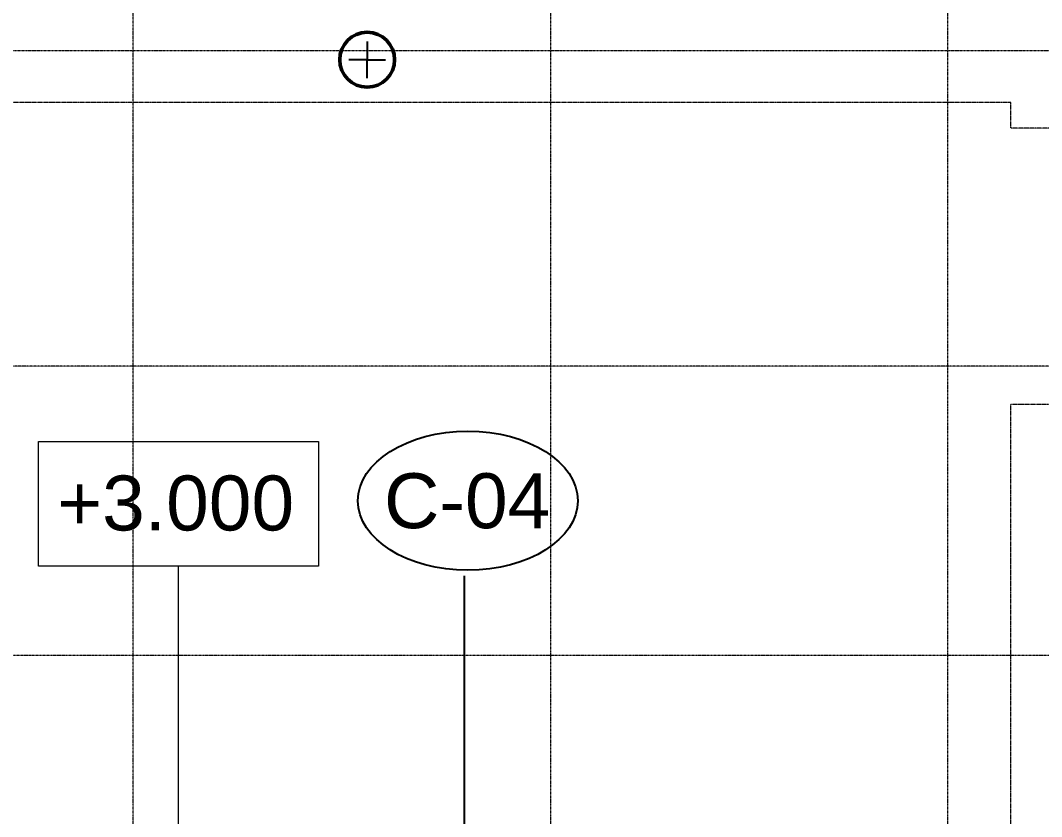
# Model space of a CAD drawing. Header units: millimetres. Extents: x 984 to 425800, y -34355 to 59419.
# Drawn here: x 337734 to 365614, y -8724 to 13024 of the extents above; entities that cross this region are included whole.
import ezdxf

# ---------------------------------------------------------------- set-up
doc = ezdxf.new("R2010")
doc.units = ezdxf.units.MM
doc.linetypes.add('DPA_Grid _ Level 100', pattern=[10, 5.5, -1.6, 1.3, -1.6])
doc.linetypes.add('DPA_Hidden 100', pattern=[7.2, 4.7, -2.5])
for name, color, linetype, lineweight in [('A-ANNO-NOTE', 3, 'Continuous', 25), ('A-DETL', 1, 'Continuous', 70), ('A-ROOM-IDEN', 3, 'Continuous', 25), ('G-ANNO-TEXT', 3, 'Continuous', 9), ('S-GRID', 251, 'Continuous', 9)]:
    doc.layers.add(name, color=color, linetype=linetype, lineweight=lineweight)
doc.styles.add('Arial_3', font='arial.ttf', dxfattribs={"height": 1500})

# ---------------------------------------------------------------- blocks, each defined once
blk = doc.blocks.new('DPA_GM_ROW_Node - Small-3986038-4110-01 GROUND LEVEL - REFLECTED CEILING PLAN')
at = {"layer": 'A-ANNO-NOTE'}
for p, q in [((0, 1), (0, 0)), ((0, 0), (-1, 0)), ((0, 0), (1, 0)), ((0, -1), (0, 0))]:
    blk.add_line(p, q, dxfattribs=at)
at = {"layer": 'A-ANNO-NOTE', "lineweight": 50}
blk.add_circle((0, 0), 1.5, dxfattribs=at)
blk = doc.blocks.new('DPA_TAG Room-Ceiling - STANDARD-8527542-4110-01 GROUND LEVEL - REFLECTED CEILING PLAN')
at = {"layer": 'A-ROOM-IDEN'}
blk.add_ellipse((0, 0), major_axis=(-6, 0), ratio=0.633333, dxfattribs=at)

msp = doc.modelspace()

# ---------------------------------------------------------------- linework, layer by layer
at = {"layer": 'A-DETL', "linetype": 'DPA_Hidden 100', "lineweight": 9}
for p, q in [((364777.3, 10779), (273577, 10779)), ((364777.3, 10079), (364777.3, 10779)), ((383280.8, 10079), (364777.3, 10079)), ((364775.8, 2544.8), (393380.8, 2544.8)), ((364775.8, -20033), (364775.8, 2544.8))]:
    msp.add_line(p, q, dxfattribs=at)
at = {"layer": 'A-ROOM-IDEN'}
msp.add_line((349857.9, -13603.4), (349857.9, -2150.2), dxfattribs=at)
at = {"layer": 'G-ANNO-TEXT', "color": 250}
msp.add_line((342048.4, -14052.4), (342048.4, -1886.2), dxfattribs=at)
at = {"layer": 'G-ANNO-TEXT', "color": 250, "flags": 128}
msp.add_lwpolyline([(338224.9, 1525.8), (345871.9, 1525.8), (345871.9, -1886.2), (338224.9, -1886.2)], close=True, dxfattribs=at)
at = {"layer": 'S-GRID', "linetype": 'DPA_Grid _ Level 100'}
for p, q in [((340815.8, -30742.3), (340815.8, 54919.2)), ((352215.8, -30742.3), (352215.8, 54919.2)), ((363055.8, -30742.3), (363055.8, 54919.2)), ((415577.1, 12194), (59238.8, 12194)), ((414674.9, 3579), (59238.8, 3579)), ((413949.6, -4321), (59238.8, -4321))]:
    msp.add_line(p, q, dxfattribs=at)

# ---------------------------------------------------------------- block references
at = {"layer": 'A-ANNO-NOTE', "xscale": 500, "yscale": 500, "zscale": 500}
msp.add_blockref('DPA_GM_ROW_Node - Small-3986038-4110-01 GROUND LEVEL - REFLECTED CEILING PLAN', (347201, 11951), dxfattribs=at)
at = {"layer": 'A-ROOM-IDEN', "xscale": 499.9999999999995, "yscale": 499.9999999999995, "zscale": 499.9999999999995}
msp.add_blockref('DPA_TAG Room-Ceiling - STANDARD-8527542-4110-01 GROUND LEVEL - REFLECTED CEILING PLAN', (349948.4, -96.3), dxfattribs=at)

# ---------------------------------------------------------------- texts
at = {"layer": 'A-ROOM-IDEN', "lineweight": 9, "insert": (347660.1, 653.4), "char_height": 1500, "width": 5571.728, "attachment_point": 1, "style": 'Arial_3'}
msp.add_mtext('C-04', dxfattribs=at)
at = {"layer": 'G-ANNO-TEXT', "color": 7, "insert": (338740.9, 591.6), "char_height": 1500, "width": 7976.791, "attachment_point": 1, "style": 'Arial_3'}
msp.add_mtext('+3.000', dxfattribs=at)

doc.saveas('drawing.dxf')
